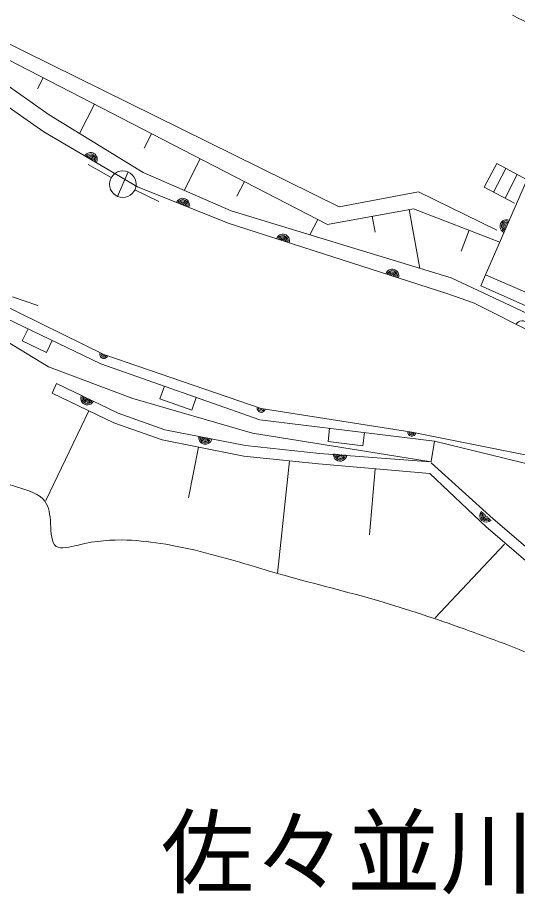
# Model space of a CAD drawing. Units: millimetres, scale not verified. Extents: x 40000 to 680000, y 20000 to 380000.
# Drawn here: x 87685 to 106442, y 241413 to 274706 of the extents above; entities that cross this region are included whole.
import ezdxf
from ezdxf.enums import TextEntityAlignment as Align

# ---------------------------------------------------------------- set-up
doc = ezdxf.new("R2010")
doc.units = ezdxf.units.MM
doc.header["$LTSCALE"] = 1000
doc.linetypes.add('CHAIN', pattern=[18.5, 12, -1.5, 3.5, -1.5])
for name, color, linetype, lineweight in [('M-BGD', 7, 'Continuous', 13), ('M-BMK', 2, 'CHAIN', 13), ('M-STR-HTXT', 7, 'Continuous', 13)]:
    doc.layers.add(name, color=color, linetype=linetype, lineweight=lineweight)
doc.styles.add('ＭＳ ゴシック', font='')
doc.styles.get('ＭＳ ゴシック').set_extended_font_data('MS Gothic')

msp = doc.modelspace()

# ---------------------------------------------------------------- linework, layer by layer
at = {"layer": 'M-BGD'}
for p, q in [((88866, 271056), (84482, 274161)), ((88866, 271056), (84482, 274161)), ((99750, 267607), (86664, 274068)), ((99750, 267607), (86664, 274068)), ((88667, 270422), (84100, 273599)), ((88667, 270422), (84100, 273599)), ((99318, 266944), (86792, 273401)), ((99318, 266944), (86792, 273401)), ((88433, 272038), (88643, 272447)), ((88433, 272038), (88643, 272447)), ((89999, 270361), (90563, 271457)), ((89999, 270361), (90563, 271457)), ((92392, 268894), (88866, 271056)), ((92392, 268894), (88866, 271056)), ((92176, 268360), (88667, 270422)), ((92176, 268360), (88667, 270422)), ((92430, 269805), (92711, 270350)), ((92430, 269805), (92711, 270350)), ((93929, 268224), (94539, 269407)), ((93929, 268224), (94539, 269407)), ((91195, 268701), (90327, 269196)), ((91195, 268701), (90327, 269196)), ((105198, 268346), (105670, 269227)), ((105670, 269227), (105198, 268346)), ((105198, 268346), (105670, 269227)), ((105670, 269227), (105198, 268346)), ((106018, 269041), (105552, 268156)), ((106018, 269041), (105552, 268156)), ((105670, 269227), (106809, 268617)), ((105670, 269227), (106809, 268617)), ((91827, 268913), (91433, 267994)), ((91827, 268913), (91433, 267994)), ((95694, 267453), (92392, 268894)), ((95694, 267453), (92392, 268894)), ((106842, 268692), (105243, 265057)), ((106842, 268692), (105243, 265057)), ((106440, 268815), (105984, 267925)), ((106440, 268815), (105984, 267925)), ((95588, 266987), (92176, 268360)), ((95588, 266987), (92176, 268360)), ((95916, 268011), (96195, 268554)), ((95916, 268011), (96195, 268554)), ((105198, 268346), (106337, 267736)), ((105198, 268346), (106337, 267736)), ((92081, 268238), (92983, 267807)), ((92081, 268238), (92983, 267807)), ((102731, 268163), (99750, 267607)), ((102731, 268163), (99750, 267607)), ((105680, 266727), (102731, 268163)), ((105680, 266727), (102731, 268163)), ((103957, 264934), (95694, 267453)), ((103957, 264934), (95694, 267453)), ((102547, 267534), (99318, 266944)), ((102547, 267534), (99318, 266944)), ((102786, 265291), (102382, 267504)), ((102786, 265291), (102382, 267504)), ((105782, 266282), (102547, 267534)), ((105782, 266282), (102547, 267534)), ((98649, 266552), (98949, 267134)), ((98649, 266552), (98949, 267134)), ((101104, 266647), (100994, 267250)), ((101104, 266647), (100994, 267250)), ((103797, 264353), (95588, 266987)), ((103797, 264353), (95588, 266987)), ((104337, 265941), (104640, 266724)), ((104337, 265941), (104640, 266724)), ((105243, 265057), (105072, 264638)), ((105243, 265057), (105072, 264638)), ((105243, 265057), (121749, 257818)), ((105243, 265057), (121749, 257818)), ((116833, 258913), (103957, 264934)), ((116833, 258913), (103957, 264934)), ((104802, 264002), (103797, 264353)), ((104802, 264002), (103797, 264353)), ((105068, 264640), (121551, 257295)), ((105068, 264640), (121551, 257295)), ((86387, 264289), (90918, 262056)), ((86387, 264289), (90918, 262056)), ((87491, 264228), (88437, 263898)), ((87491, 264228), (88437, 263898)), ((86250, 263893), (90803, 261708)), ((86250, 263893), (90803, 261708)), ((112084, 260306), (104802, 264002)), ((112084, 260306), (104802, 264002)), ((86153, 263227), (88834, 261599)), ((87855, 262568), (88072, 263019)), ((87855, 262568), (88072, 263019)), ((88766, 262131), (87855, 262568)), ((88766, 262131), (87855, 262568)), ((88766, 262131), (88982, 262582)), ((88766, 262131), (88982, 262582)), ((90918, 262056), (96827, 260037)), ((90918, 262056), (96827, 260037)), ((90803, 261708), (96776, 259603)), ((90803, 261708), (96776, 259603)), ((88834, 261599), (92010, 260404)), ((89146, 260969), (88973, 260608)), ((89146, 260969), (91452, 259860)), ((93026, 260395), (93192, 260866)), ((93026, 260395), (93192, 260866)), ((88973, 260608), (91298, 259490)), ((92010, 260404), (96500, 259105)), ((94221, 259974), (93026, 260395)), ((94221, 259974), (93026, 260395)), ((94221, 259974), (94387, 260445)), ((94221, 259974), (94387, 260445)), ((96827, 260037), (102481, 259143)), ((96827, 260037), (102481, 259143)), ((88734, 256579), (90352, 259945)), ((91452, 259860), (93210, 259236)), ((91298, 259490), (93104, 258849)), ((96776, 259603), (103329, 258808)), ((96776, 259603), (103329, 258808)), ((93210, 259236), (96241, 258638)), ((96500, 259105), (103212, 258030)), ((99337, 258789), (99397, 259285)), ((99337, 258789), (99397, 259285)), ((100648, 258630), (100708, 259126)), ((100648, 258630), (100708, 259126)), ((102481, 259143), (107108, 258221)), ((102481, 259143), (107108, 258221)), ((93104, 258849), (96181, 258242)), ((100648, 258630), (99337, 258789)), ((100648, 258630), (99337, 258789)), ((103329, 258808), (103206, 258042)), ((103329, 258808), (107080, 257894)), ((103329, 258808), (107080, 257894)), ((94099, 256674), (94475, 258578)), ((96241, 258638), (99012, 258347)), ((96181, 258242), (98974, 257949)), ((97441, 253829), (97884, 258063)), ((99012, 258347), (103179, 258022)), ((98974, 257949), (103165, 257588)), ((100899, 255287), (101112, 257765)), ((103205, 257996), (105540, 255887)), ((103165, 257588), (105272, 255590)), ((105540, 255887), (107428, 254268)), ((105272, 255590), (107203, 253934)), ((103354, 252176), (105967, 254931))]:
    msp.add_line(p, q, dxfattribs=at)
msp.add_circle((91630, 268454), 500, dxfattribs=at)
msp.add_circle((91630, 268454), 500, dxfattribs=at)
for centre, radius, start, end in [((90421, 269391), 250, 329.5611, 149.5611), ((90421, 269391), 250, 329.5611, 149.5611), ((90421, 269391), 200, 329.5611, 149.5611), ((90421, 269391), 200, 329.5611, 149.5611), ((90421, 269391), 150, 329.5611, 149.5611), ((90421, 269391), 150, 329.5611, 149.5611), ((90421, 269391), 100, 329.5611, 149.5611), ((90421, 269391), 100, 329.5611, 149.5611), ((90421, 269391), 50, 329.5611, 149.5611), ((90421, 269391), 50, 329.5611, 149.5611), ((93882, 267674), 250, 338.0845, 158.0845), ((93882, 267674), 250, 338.0845, 158.0845), ((93882, 267674), 200, 338.0845, 158.0845), ((93882, 267674), 200, 338.0845, 158.0845), ((93882, 267674), 150, 338.0845, 158.0845), ((93882, 267674), 150, 338.0845, 158.0845), ((93882, 267674), 100, 338.0845, 158.0845), ((93882, 267674), 100, 338.0845, 158.0845), ((93882, 267674), 50, 338.0845, 158.0845), ((93882, 267674), 50, 338.0845, 158.0845), ((106043, 266874), 250, 66.2507, 246.2507), ((106043, 266874), 250, 66.2507, 246.2507), ((106043, 266874), 200, 66.2507, 246.2507), ((106043, 266874), 200, 66.2507, 246.2507), ((106043, 266874), 150, 66.2507, 246.2507), ((106043, 266874), 150, 66.2507, 246.2507), ((106043, 266874), 100, 66.2507, 246.2507), ((106043, 266874), 100, 66.2507, 246.2507), ((106043, 266874), 50, 66.2507, 246.2507), ((106043, 266874), 50, 66.2507, 246.2507), ((97640, 266329), 250, 342.2086, 162.2086), ((97640, 266329), 250, 342.2086, 162.2086), ((97640, 266329), 200, 342.2086, 162.2086), ((97640, 266329), 200, 342.2086, 162.2086), ((97640, 266329), 150, 342.2086, 162.2086), ((97640, 266329), 150, 342.2086, 162.2086), ((97640, 266329), 100, 342.2086, 162.2086), ((97640, 266329), 100, 342.2086, 162.2086), ((97640, 266329), 50, 342.2086, 162.2086), ((97640, 266329), 50, 342.2086, 162.2086), ((101745, 265012), 250, 342.2086, 162.2086), ((101745, 265012), 250, 342.2086, 162.2086), ((101745, 265012), 200, 342.2086, 162.2086), ((101745, 265012), 200, 342.2086, 162.2086), ((101745, 265012), 150, 342.2086, 162.2086), ((101745, 265012), 150, 342.2086, 162.2086), ((101745, 265012), 100, 342.2086, 162.2086), ((101745, 265012), 100, 342.2086, 162.2086), ((101745, 265012), 50, 342.2086, 162.2086), ((101745, 265012), 50, 342.2086, 162.2086), ((106622, 263078), 250, 333.0911, 153.0911), ((106622, 263078), 250, 333.0911, 153.0911), ((90918, 262056), 150, 153.7596, 341.1409), ((90918, 262056), 150, 153.7596, 341.1409), ((90918, 262056), 100, 153.7596, 341.1409), ((90918, 262056), 100, 153.7596, 341.1409), ((90918, 262056), 50, 153.7596, 341.1409), ((90918, 262056), 50, 153.7596, 341.1409), ((90299, 260414), 250, 154.3164, 334.3164), ((90299, 260414), 200, 154.3164, 334.3164), ((90299, 260414), 150, 154.3164, 334.3164), ((90299, 260414), 100, 154.3164, 334.3164), ((90299, 260414), 50, 154.3164, 334.3164), ((96827, 260037), 150, 161.1409, 351.0097), ((96827, 260037), 150, 161.1409, 351.0097), ((96827, 260037), 100, 161.1409, 351.0097), ((96827, 260037), 100, 161.1409, 351.0097), ((96827, 260037), 50, 161.1409, 351.0097), ((96827, 260037), 50, 161.1409, 351.0097), ((102481, 259143), 150, 171.0097, 348.7385), ((102481, 259143), 150, 171.0097, 348.7385), ((102481, 259143), 100, 171.0097, 348.7385), ((102481, 259143), 100, 171.0097, 348.7385), ((102481, 259143), 50, 171.0097, 348.7385), ((102481, 259143), 50, 171.0097, 348.7385), ((94725, 258937), 250, 168.8307, 348.8307), ((94725, 258937), 200, 168.8307, 348.8307), ((94725, 258937), 150, 168.8307, 348.8307), ((94725, 258937), 100, 168.8307, 348.8307), ((94725, 258937), 50, 168.8307, 348.8307), ((99790, 258306), 250, 174.6664, 354.6664), ((99790, 258306), 200, 174.6664, 354.6664), ((99790, 258306), 150, 174.6664, 354.6664), ((99790, 258306), 100, 174.6664, 354.6664), ((99790, 258306), 50, 174.6664, 354.6664), ((105281, 256009), 250, 137.8102, 317.8102), ((105281, 256009), 200, 137.8102, 317.8102), ((105281, 256009), 150, 137.8102, 317.8102), ((105281, 256009), 100, 137.8102, 317.8102), ((105281, 256009), 50, 137.8102, 317.8102)]:
    msp.add_arc(centre, radius, start, end, dxfattribs=at)
msp.add_open_spline([(77463, 266548), (77590, 266471), (77717, 266393), (77844, 266315), (77970, 266237), (78096, 266158), (78222, 266079), (78347, 265999), (78473, 265919), (78598, 265838), (79349, 265358), (80106, 264882), (80823, 264353), (80918, 264282), (81013, 264211), (81108, 264140), (81676, 263713), (82248, 263284), (82778, 262817), (83521, 262161), (84178, 261427), (84991, 260804), (85580, 260354), (86250, 259961), (86578, 259333), (86701, 259096), (86775, 258827), (86760, 258539), (86744, 258228), (86622, 257896), (86705, 257659), (86813, 257354), (87260, 257207), (87680, 257075), (88108, 256941), (88507, 256822), (88707, 256546), (88858, 256337), (88897, 256038), (88918, 255700), (88939, 255362), (88943, 254984), (89128, 254854), (89304, 254731), (89642, 254830), (89952, 254904), (90644, 255070), (91200, 255110), (91783, 255090), (92728, 255057), (93747, 254863), (94725, 254615), (95733, 254360), (96697, 254047), (97677, 253769), (98857, 253434), (100061, 253150), (101245, 252806), (102323, 252493), (103385, 252130), (104443, 251753), (105451, 251395), (106455, 251025), (107431, 250588), (108231, 250230), (109012, 249828), (109780, 249405), (110492, 249013), (111194, 248603), (111892, 248187), (112689, 247713), (113482, 247230), (114301, 246793), (115200, 246312), (116129, 245887), (117079, 245515), (118002, 245153), (118944, 244841), (119901, 244584), (120850, 244329), (121813, 244129), (122768, 243895), (123833, 243634), (124887, 243331), (125959, 243108), (126930, 242905), (127915, 242768), (128900, 242633), (130551, 242407), (132201, 242188), (133845, 241924), (134898, 241754), (135948, 241567), (137000, 241388), (137175, 241358), (137351, 241328), (137526, 241299), (137701, 241269), (137877, 241240), (138052, 241212), (138228, 241183), (138403, 241156), (138579, 241128)], degree=3, knots=[0, 0, 0, 0, 1, 1, 1, 2, 2, 2, 3, 3, 3, 4, 4, 4, 5, 5, 5, 6, 6, 6, 7, 7, 7, 8, 8, 8, 9, 9, 9, 10, 10, 10, 11, 11, 11, 12, 12, 12, 13, 13, 13, 14, 14, 14, 15, 15, 15, 16, 16, 16, 17, 17, 17, 18, 18, 18, 19, 19, 19, 20, 20, 20, 21, 21, 21, 22, 22, 22, 23, 23, 23, 24, 24, 24, 25, 25, 25, 26, 26, 26, 27, 27, 27, 28, 28, 28, 29, 29, 29, 30, 30, 30, 31, 31, 31, 32, 32, 32, 33, 33, 33, 34, 34, 34, 34], dxfattribs=at)
at = {"layer": 'M-BMK'}
msp.add_open_spline([(94206, 280872), (94866, 280537), (95526, 280203), (96186, 279869), (96847, 279535), (97507, 279201), (98167, 278867), (98828, 278533), (99489, 278200), (100149, 277867), (104113, 275867), (108078, 273869), (112079, 271943), (118087, 269051), (124175, 266320), (130426, 263984), (136670, 261651), (143076, 259712), (149615, 258431), (153979, 257576), (158402, 257014), (162837, 256732), (163577, 256685), (164317, 256646), (165058, 256615), (165798, 256584), (166539, 256561), (167280, 256546), (168021, 256530), (168762, 256523), (169503, 256524), (170664, 256525), (171826, 256549), (172987, 256590), (174148, 256631), (175308, 256690), (176466, 256777), (177559, 256859), (178649, 256967), (179740, 257074)], degree=3, knots=[0, 0, 0, 0, 1, 1, 1, 2, 2, 2, 3, 3, 3, 4, 4, 4, 5, 5, 5, 6, 6, 6, 7, 7, 7, 8, 8, 8, 9, 9, 9, 10, 10, 10, 11, 11, 11, 12, 12, 12, 13, 13, 13, 13], dxfattribs=at)

# ---------------------------------------------------------------- texts
at = {"layer": 'M-STR-HTXT', "style": 'ＭＳ ゴシック'}
msp.add_text('佐々並川', height=2566, dxfattribs=at).set_placement((93062, 244657), align=Align.TOP_LEFT)

doc.saveas('drawing.dxf')
